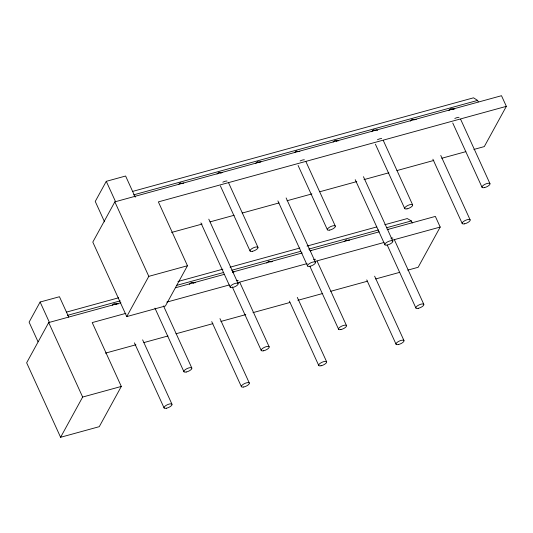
<?xml version="1.0" encoding="UTF-8"?>
<svg xmlns="http://www.w3.org/2000/svg" width="533" height="533" viewBox="0 0 533 533"><rect width="100%" height="100%" fill="white"/><g stroke="black" fill="none" stroke-linecap="round" stroke-linejoin="round"><path stroke-width="0.8" d="M68.744 317.108L59.456 296.728L40.122 302.031L29.095 322.152L38.043 341.78M135.242 197.163L125.608 176.023L106.274 181.333L95.247 201.447L104.541 221.835M120.898 302.744L48.703 322.565L26.65 362.793L60.595 437.287L99.265 426.673L121.311 386.438L92.216 322.592L125.888 313.344M114.855 201.86L92.802 242.095L126.747 316.589L165.417 305.969L187.463 265.74L158.368 201.887L506.35 106.353L501.5 95.713L114.855 201.86L148.8 276.354L126.747 316.589M60.595 437.287L82.648 397.052L121.311 386.438M387.218 229.63L435.348 216.411L440.198 227.058L418.145 267.286L407.725 270.151M506.35 106.353L484.297 146.588L473.877 149.447M189.442 284.269L191.347 282.363L193.752 283.096M266.773 263.042L268.792 261.097L271.23 261.996M371.588 131.724L373.38 129.852L375.612 130.319M410.257 121.111L412.156 119.199L414.421 119.812M448.919 110.498L450.938 108.552L453.376 109.452M178.348 184.651L180.287 182.859L182.572 183.625M217.018 174.038L218.95 172.239L221.242 173.012M255.68 163.418L257.499 161.659L259.758 162.272M344.185 241.662L346.124 239.87L348.415 240.636M112.283 305.202L114.135 303.557L116.421 304.323M294.429 152.658L296.281 151.012L298.427 151.658M333.098 142.044L334.944 140.399L337.089 141.045M259.085 162.285L260.93 161.825M297.754 151.672L299.846 151.299M220.529 172.805L222.514 172.525M336.523 140.965L337.656 140.519L338.768 140.805M375.192 130.345L376.438 129.905L377.69 130.352M181.98 183.339L183.725 183.092M115.828 304.043L116.96 303.683L118.086 304.043M413.968 119.652L415.1 119.292L416.226 119.652M452.63 109.032L454.762 108.959M193.272 282.737L195.285 282.737M270.717 261.436L272.483 261.443M348.276 240.103L349.561 240.11M132.764 191.374L473.531 97.819L477.621 100.417L478.254 101.823M133.65 194.851L477.621 100.417M171.593 232.435L202.067 224.073M210.082 221.868L234.134 215.265M242.155 213.067L279.039 202.94M287.054 200.741L311.912 193.912M319.927 191.713L356.81 181.586M364.026 179.608L388.883 172.785M396.905 170.58L433.789 160.453M441.804 158.254L465.855 151.652M148.8 276.354L187.463 265.74M66.505 312.105L118.626 297.794M177.955 281.504L222.861 269.178M230.076 267.2L299.832 248.045M307.048 246.066L376.804 226.911M384.819 224.713L407.272 218.55L411.343 220.942L412.302 223.021M67.365 315.376L120.285 300.845M176.416 285.441L223.72 272.45M231.735 270.251L300.692 251.323M308.714 249.118L378.47 229.97M386.485 227.764L411.343 220.942M175.444 287.767L224.38 274.335M232.401 272.13L302.191 252.968M310.213 250.77L379.196 231.828M166.782 302.118L229.323 284.948M237.345 282.75L307.101 263.595M315.116 261.397L384.073 242.462M392.088 240.263L440.198 227.058M105.441 353.139L135.915 344.771M143.93 342.572L167.982 335.97M176.003 333.765L212.887 323.644M220.902 321.439L245.76 314.617M252.975 312.638L289.859 302.511M297.88 300.306L322.731 293.483M330.753 291.284L367.637 281.158M375.652 278.959L399.703 272.35M387.264 229.403L388.35 229.543M309.94 250.63L311.025 250.77M232.608 271.863L233.947 272.123M460.625 119.259L489.954 183.619M452.744 122.99L482.072 187.35M440.778 155.469L470.113 219.829M432.896 159.2L462.231 223.56M383.294 140.485L412.629 204.845M375.412 144.223L404.747 208.583M394.473 239.963L423.802 304.316M363.453 176.696L392.781 241.056M387.284 245.207L415.92 308.054M355.225 179.674L384.899 244.794M374.626 276.174L403.961 340.527M366.744 279.905L396.079 344.265M305.969 161.719L335.297 226.079M298.087 165.45L327.415 229.81M317.142 261.19L346.477 325.55M286.121 197.93L315.449 262.289M309.953 266.44L338.595 329.281M277.893 200.908L307.568 266.02M297.301 297.401L326.629 361.76M289.419 301.132L318.747 365.491M228.637 182.946L257.965 247.305M220.409 185.924L250.084 251.043M239.817 282.423L269.145 346.776M208.789 219.156L238.124 283.516M232.281 286.914L261.263 350.514M200.908 222.894L230.243 287.254M219.969 318.634L249.297 382.987M211.741 321.606L241.416 386.725M163.518 305.922L191.813 368.01M106.274 181.333L115.568 201.714M154.95 308.141L183.932 371.741M142.637 339.861L171.972 404.221M134.416 342.839L164.091 407.952M40.122 302.031L49.416 322.418M48.703 322.565L82.648 397.052M222.814 182.199A4.364 1.512 -24.5 0 1 227.045 181.033M300.146 160.966A4.364 1.512 -24.5 0 1 304.376 159.807M377.471 139.739A4.364 1.512 -24.5 0 1 381.701 138.573M454.802 118.506A4.364 1.512 -24.5 0 1 459.033 117.347M390.949 238.304A4.364 1.512 -24.5 0 1 392.881 238.051M313.617 259.531A4.364 1.512 -24.5 0 1 315.549 259.278M236.286 280.764A4.364 1.512 -24.5 0 1 238.224 280.511M232.528 287.527A4.364 1.512 -24.5 0 0 238.184 283.656A4.364 1.512 -24.5 0 0 231.835 284.968A4.364 1.512 -24.5 0 0 232.528 287.527M252.369 251.316A4.364 1.512 -24.5 0 0 258.025 247.445A4.364 1.512 -24.5 0 0 251.683 248.758A4.364 1.512 -24.5 0 0 252.369 251.316M309.853 266.3A4.364 1.512 -24.5 0 0 315.509 262.429A4.364 1.512 -24.5 0 0 309.167 263.735A4.364 1.512 -24.5 0 0 309.853 266.3M329.7 230.089A4.364 1.512 -24.5 0 0 335.357 226.219A4.364 1.512 -24.5 0 0 329.008 227.524A4.364 1.512 -24.5 0 0 329.7 230.089M387.185 245.067A4.364 1.512 -24.5 0 0 392.841 241.196A4.364 1.512 -24.5 0 0 386.492 242.508A4.364 1.512 -24.5 0 0 387.185 245.067M407.032 208.856A4.364 1.512 -24.5 0 0 412.689 204.985A4.364 1.512 -24.5 0 0 406.339 206.298A4.364 1.512 -24.5 0 0 407.032 208.856M464.516 223.84A4.364 1.512 -24.5 0 0 470.173 219.969A4.364 1.512 -24.5 0 0 463.823 221.275A4.364 1.512 -24.5 0 0 464.516 223.84M484.357 187.629A4.364 1.512 -24.5 0 0 490.014 183.758A4.364 1.512 -24.5 0 0 483.671 185.064A4.364 1.512 -24.5 0 0 484.357 187.629M398.364 344.545A4.364 1.512 -24.5 0 0 404.021 340.667A4.364 1.512 -24.5 0 0 397.671 341.979A4.364 1.512 -24.5 0 0 398.364 344.545M418.205 308.334A4.364 1.512 -24.5 0 0 423.862 304.456A4.364 1.512 -24.5 0 0 417.519 305.769A4.364 1.512 -24.5 0 0 418.205 308.334M321.033 365.771A4.364 1.512 -24.5 0 0 326.689 361.9A4.364 1.512 -24.5 0 0 320.34 363.206A4.364 1.512 -24.5 0 0 321.033 365.771M340.88 329.561A4.364 1.512 -24.5 0 0 346.537 325.69A4.364 1.512 -24.5 0 0 340.187 326.995A4.364 1.512 -24.5 0 0 340.88 329.561M243.701 387.005A4.364 1.512 -24.5 0 0 249.357 383.127A4.364 1.512 -24.5 0 0 243.015 384.44A4.364 1.512 -24.5 0 0 243.701 387.005M263.549 350.794A4.364 1.512 -24.5 0 0 269.205 346.916A4.364 1.512 -24.5 0 0 262.856 348.229A4.364 1.512 -24.5 0 0 263.549 350.794M166.376 408.231A4.364 1.512 -24.5 0 0 172.032 404.36A4.364 1.512 -24.5 0 0 165.683 405.666A4.364 1.512 -24.5 0 0 166.376 408.231M186.217 372.021A4.364 1.512 -24.5 0 0 191.873 368.15A4.364 1.512 -24.5 0 0 185.531 369.456A4.364 1.512 -24.5 0 0 186.217 372.021"/></g></svg>
